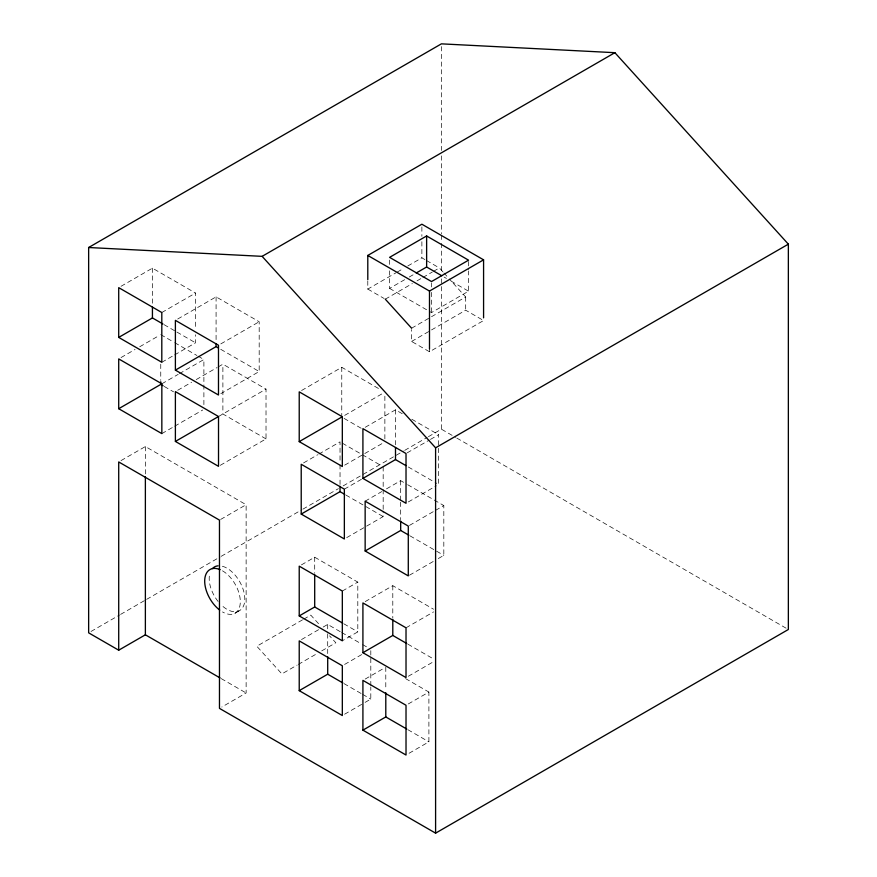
<?xml version="1.0" encoding="UTF-8"?>
<svg xmlns="http://www.w3.org/2000/svg" width="877" height="877" viewBox="0 0 877 877"><rect width="100%" height="100%" fill="white"/><g stroke="black" fill="none" stroke-linecap="round" stroke-linejoin="round"><path stroke-width="0.66" stroke-dasharray="4.38 3.29" d="M121.037 286.297L152.434 268.165L195.538 293.05L195.538 329.368M161.806 312.519L195.538 293.05M177.713 319.02L216.082 296.865L259.186 321.749L259.186 371.519L220.807 393.674M121.048 357.553L135.058 349.452M139.739 346.755L159.592 335.299M161.806 362.289L173.438 355.58M174.6 354.911L195.538 342.819L195.538 334.751M220.807 343.905L259.186 321.749M161.839 383.797L178.195 374.358M179.368 373.69L203.892 359.526L203.892 405.295M177.702 390.276L191.603 382.251M196.24 379.577L217.09 367.54M218.252 366.871L222.89 364.196L266.016 389.103L266.016 438.906L218.516 466.334M367.792 281.002L367.792 289.081L396.02 272.78M397.193 272.1L403.069 268.713M407.772 265.994L421.881 257.849L425.389 259.866M389.585 270.84L389.585 288.39L404.637 279.697M409.263 277.022L413.9 274.348M385.288 299.178L412.333 283.567M417.035 280.848L421.738 278.13M422.922 277.45L432.328 272.023M433.501 271.344L439.377 267.945L443.006 271.947M161.839 433.611L173.525 426.869M174.687 426.189L202.719 410.008M121.026 460.6L145.374 446.546L246.13 504.724L246.13 692.983L221.793 707.037M218.516 416.52L266.016 389.103M389.585 288.39L431.517 312.596L468.559 291.208L468.559 270.96M301.589 390.495L341.767 367.299L379.039 388.818M411.598 328.206L465.687 296.985L449.353 278.963M411.598 341.438L465.687 310.206L483.578 320.543L429.489 351.765L411.598 341.438L411.598 329.533M344.683 415.38L382.504 393.543M303.574 462.913L317.693 454.757M318.866 454.078L340.035 441.855L340.035 463.396M365.249 427.285L395.494 409.822L402.488 413.856M220.631 519.447L246.13 504.724M344.683 465.15L363.593 454.231M364.777 453.541L383.688 442.633M91.011 631.473L119.425 615.073M120.609 614.393L145.472 600.032M146.656 599.353L220.039 556.983M221.223 556.303L301.721 509.822M302.905 509.142L338.423 488.642M343.148 485.902L403.53 451.052M404.714 450.361L427.198 437.382M428.382 436.702L441.405 429.182L455.612 437.382M407.18 452.85L429.291 440.079M430.454 439.41L438.599 434.707L438.599 484.477L435.102 482.46M344.354 489.169L362.004 478.985M365.15 501.184L381.736 491.602M386.472 488.873L400.679 480.662L406.511 484.027M408.342 501.94L436.264 485.825M346.711 537.623L383.172 516.564L383.172 511.181M301.436 564.876L314.7 557.213L357.805 582.098L357.805 631.868L342.326 640.802M235.091 613.198L239.596 610.6M409.471 525.4L434.345 511.039M435.529 510.359L443.817 505.569L443.817 555.371L435.529 560.162M342.326 591.043L357.805 582.098M302.543 619.831L256.808 646.239L281.868 673.909L297.117 665.106M303.716 619.162L310.754 615.095L320.609 625.959M409.471 575.202L434.345 560.841M365.216 601.6L392.797 585.683L433.567 609.219M301.502 639.563L318.592 629.697M323.142 627.066L327.702 624.435L340.517 631.835M298.29 664.426L317.057 653.595M321.749 650.887L335.825 642.764L329.555 635.847M406.018 627.811L433.6 611.894M344.595 664.448L361.686 654.582M365.205 679.061L384.652 667.836M408.32 676.255L433.6 661.664M344.595 714.218L363.966 703.036M365.106 702.378L370.807 699.09L370.807 686.976M408.309 703.946L428.897 692.063L428.897 741.832L408.309 753.716M426.551 260.546L439.377 267.945M444.102 277.088L446.437 278.426M451.096 281.122L468.559 291.208M367.792 289.081L384.126 298.498M456.796 438.072L788.357 629.489M411.806 419.239L438.599 434.707M344.091 418.406L361.565 428.491M220.741 349.32L259.186 371.519M164.087 324.665L175.74 331.385M176.902 332.065L195.538 342.819M408.309 466.992L433.94 481.791M160.754 334.619L173.58 342.019M174.742 342.699L196.897 355.481M198.059 356.161L203.892 359.526M342.37 443.203L382.01 466.082M407.673 484.707L443.817 505.569M266.016 438.906L222.89 413.999L222.89 364.196M164.251 386.45L173.58 391.833M345.867 495.034L383.172 516.564M410.008 535.858L443.817 555.371M407.937 644.189L433.567 658.989M343.828 623.799L357.805 631.868M341.679 632.503L361.488 643.937M362.65 644.606L368.472 647.971M405.591 678.612L428.897 692.063M344.014 683.621L361.488 693.707M362.65 694.376L370.807 699.09M407.926 729.719L428.897 741.832M221.234 678.612L246.13 692.983M443.915 272.955L448.454 277.954M468.559 261.521L468.559 269.612M465.687 296.985L465.687 310.206M441.405 46.58L441.405 150.427M441.405 155.898L441.405 233.786M441.405 235.146L441.405 241.975M441.405 243.346L441.405 273.405M441.405 278.875L441.405 429.182M431.517 282.909L431.517 286.954M431.517 292.359L431.517 312.596M429.489 349.068L429.489 351.765M421.881 226.913L421.881 236.33M421.881 241.701L421.881 257.849M400.679 480.662L400.679 500.855M400.679 502.203L400.679 519.699M395.494 409.822L395.494 444.792M392.797 585.683L392.797 617.967M389.585 260.052L389.585 265.446M385.792 667.178L385.792 690.046M384.871 396.218L384.871 439.256M383.172 466.761L383.172 488.303M383.172 489.64L383.172 509.833M370.807 650.668L370.807 685.639M341.767 367.299L341.767 417.057M340.035 464.744L340.035 484.937M327.702 624.435L327.702 632.503M327.702 633.852L327.702 655.371M314.7 557.213L314.7 573.361M216.082 296.865L216.082 342.6M160.754 364.24L160.754 380.388M152.434 268.165L152.434 304.483M145.374 446.546L145.374 475.191M222.396 566.257A25.192 14.547 60 0 1 244.815 599.068A25.192 14.547 60 0 1 222.396 605.985M218.099 601.458A25.192 14.547 60 0 1 209.8 573.525M222.506 570.817A25.192 14.547 60 0 1 240.309 601.666A25.192 14.547 60 0 1 222.506 611.949"/><path stroke-width="1.32" d="M118.713 650.197L88.643 632.843L88.643 247.511L441.405 43.85L614.876 52.686L788.357 244.157L788.357 629.489L435.595 833.15L219.469 708.375L219.469 520.116L118.713 461.938L118.713 650.197L145.374 634.805L220.05 677.921M118.713 337.404L161.806 362.289L161.806 312.519L118.713 287.645L118.713 337.404L152.434 317.934L162.925 323.986M88.643 247.511L262.124 256.347L614.876 52.686M367.792 279.664L367.792 255.448L421.881 224.216L483.578 259.833L483.578 317.847M175.389 370.127L218.483 395.012L218.483 345.242L175.389 320.357L175.389 370.127L216.082 346.634L218.417 347.972M118.713 408.704L161.839 433.611L161.839 383.797L118.713 358.901L118.713 408.704L160.754 384.433L163.089 385.77M426.628 235.968L389.585 257.356L431.517 281.561L468.559 260.173L426.628 235.968L426.628 267.003L441.778 275.74M416.213 273.01L426.628 267.003M367.792 255.448L429.489 291.065L483.578 259.833M175.389 441.427L218.516 466.334L218.516 416.52L175.389 391.613L175.389 441.427L218.252 416.674M299.221 441.624L342.326 466.509L342.326 416.739L299.221 391.855L299.221 441.624L341.767 417.057M362.914 478.403L406.018 503.288L406.018 453.519L362.914 428.634L362.914 478.403L395.494 459.592L405.974 465.643M301.217 514.075L344.354 538.982L344.354 489.169L301.217 464.273L301.217 514.075L340.035 491.668L344.705 494.354M435.595 833.15L435.595 447.818L788.357 244.157M365.15 550.986L408.287 575.893L408.287 526.079L365.15 501.184L365.15 550.986L400.679 530.475L408.846 535.178M299.221 615.917L342.326 640.802L342.326 591.043L299.221 566.158L299.221 615.917L314.7 606.983L342.655 623.13M362.914 652.696L406.018 677.581L406.018 627.811L362.914 602.927L362.914 652.696L392.797 635.452L406.775 643.521M299.221 690.648L342.326 715.533L342.326 665.764L299.221 640.879L299.221 690.648L327.702 674.205L342.841 682.942M362.914 730.146L406.018 755.031L406.018 705.261L362.914 680.377L362.914 730.146L385.792 716.947L406.764 729.05M385.288 299.178L411.598 328.206M262.124 256.347L435.595 447.818M429.489 291.065L429.489 349.068M400.679 521.048L400.679 530.475M395.494 447.489L395.494 459.592M392.797 619.305L392.797 635.452M385.792 692.731L385.792 716.947M340.035 486.275L340.035 491.668M327.702 656.72L327.702 674.205M314.7 574.698L314.7 606.983M216.082 343.937L216.082 346.634M160.754 381.736L160.754 384.433M152.434 307.18L152.434 317.934M145.374 476.562L145.374 634.805M212.409 568.57A25.192 14.547 60 0 1 218.099 565.829M219.71 610.085A25.192 14.547 60 0 1 204.692 580.826A25.192 14.547 60 0 1 220.171 569.655"/></g></svg>
